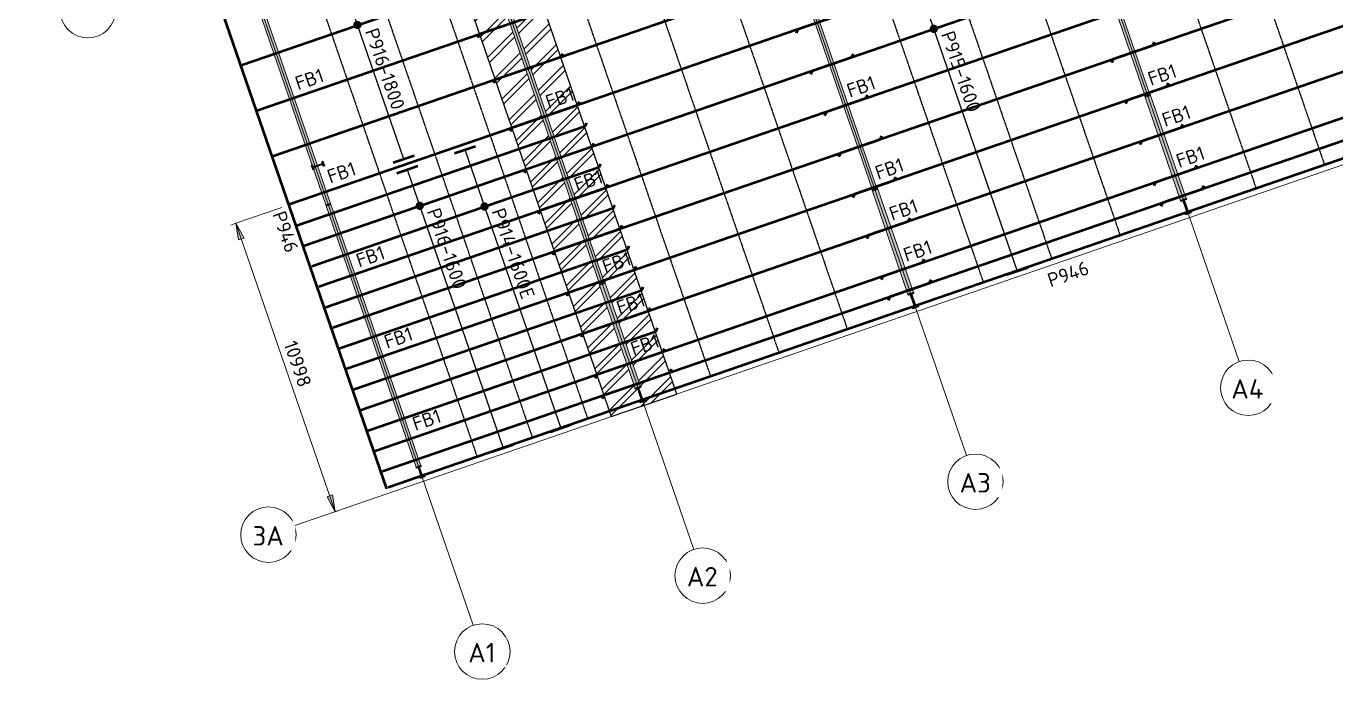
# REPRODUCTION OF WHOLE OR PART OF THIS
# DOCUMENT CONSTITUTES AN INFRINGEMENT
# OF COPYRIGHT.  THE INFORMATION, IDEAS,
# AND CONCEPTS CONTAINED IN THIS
# Model space of a CAD drawing. Header units: millimetres. Extents: x 632 to 155077, y -2790 to 4035359.
# Drawn here: x 28414 to 75624, y 3950484 to 3974301 of the extents above; entities that cross this region are included whole.
import ezdxf

# ---------------------------------------------------------------- set-up
doc = ezdxf.new("R2010")
doc.units = ezdxf.units.MM
for name, pattern in [('Dash', [7, 5, -2]), ('Hidden', [4, 3, -1]), ('Hidden Half', [3, 2, -1])]:
    doc.linetypes.add(name, pattern=pattern)
for name, color, linetype, lineweight in [('A-010-D_DIM', 211, 'Continuous', 13), ('A-010-D_DIM-200', 211, 'Continuous', 13), ('A-010-M_LINE', 90, 'Continuous', 13), ('S-280-A_STRUCT_FRAME', 2, 'Continuous', 18), ('S-280-M_COLUMN', 52, 'Continuous', 13), ('S-280-M_STRUCT_FRAME', 12, 'Continuous', 13), ('S-280-MH_COLUMN', 52, 'Hidden Half', 13), ('Z-000-T_TEXT', 131, 'Continuous', 25), ('Z-030-M_GRID', 191, 'Continuous', 13), ('Z-033_T_GRIDREF', 31, 'Continuous', 13), ('Z-060-M_DETAIL', 92, 'Continuous', 25)]:
    doc.layers.add(name, color=color, linetype=linetype, lineweight=lineweight)
doc.styles.add('ISOCPEUR_1', font='isocpeur.ttf', dxfattribs={"height": 700})
doc.styles.add('ISOCPEUR_2', font='isocpeur.ttf', dxfattribs={"height": 500})
doc.styles.add('ISOCPEUR_3', font='isocpeur.ttf', dxfattribs={"height": 2.5})
doc.dimstyles.new('2_5___Arrow___Transparent', dxfattribs={"dimscale": 304.8, "dimtxt": 497.990588, "dimasz": 1.968504, "dimexe": 0.656168, "dimexo": 1.049869, "dimgap": 0.164042, "dimtad": 1, "dimdec": 0, "dimzin": 0, "dimdsep": 46, "dimtxsty": 'ISOCPEUR_2', "dimsah": 1, "dimcen": 0.09, "dimadec": 0, "dimazin": 0, "dimtfac": 1, "dimtdec": 4, "dimtix": 1, "dimtmove": 0, "dimatfit": 3, "dimfxl": 1, "dimtvp": 1, "dimtolj": 1, "dimtzin": 0, "dimlwd": 18, "dimlwe": 18, "dimarcsym": 2})

# ---------------------------------------------------------------- blocks, each defined once
blk = doc.blocks.new('NRP_Framing-Steel-Purlin C - P946 - EC250-24-4110020-S6_011 - UPPER PURLIN PLAN - PART 1')
at = {"layer": 'S-280-M_STRUCT_FRAME', "color": 1, "lineweight": 50}
blk.add_line((-2398089, 3974286), (-2446341, 3957672), dxfattribs=at)
blk.add_line((-2398089, 3974286), (-2446341, 3957672), dxfattribs=at)
blk = doc.blocks.new('NRP_Framing-Steel-Purlin C - P946 - EC250-24-4110021-S6_011 - UPPER PURLIN PLAN - PART 1')
at = {"layer": 'S-280-M_STRUCT_FRAME', "color": 1, "lineweight": 50}
blk.add_line((-2446394, 3957623), (-2452848, 3976365), dxfattribs=at)
blk.add_line((-2446394, 3957623), (-2452848, 3976365), dxfattribs=at)
blk = doc.blocks.new('NRP_Framing-Steel-Purlin Z - P916 - EZ250-24-4037895-S6_011 - UPPER PURLIN PLAN - PART 1')
at = {"layer": 'S-280-M_STRUCT_FRAME', "color": 1, "lineweight": 50}
for p, q in [((-2439518, 3971445), (-2449870, 3967881)), ((-2439456, 3971572), (-2439518, 3971445))]:
    blk.add_line(p, q, dxfattribs=at)
blk = doc.blocks.new('NRP_Framing-Steel-Purlin Z - P915 - EZ250-19-4037905-S6_011 - UPPER PURLIN PLAN - PART 1')
at = {"layer": 'S-280-M_STRUCT_FRAME', "color": 3, "lineweight": 50}
for p, q in [((-2430157, 3974668), (-2441882, 3970631)), ((-2430095, 3974795), (-2430157, 3974668)), ((-2441882, 3970631), (-2441944, 3970504))]:
    blk.add_line(p, q, dxfattribs=at)
blk = doc.blocks.new('NRP_Framing-Steel-Purlin Z - P915 - EZ250-19-4035966-S6_011 - UPPER PURLIN PLAN - PART 1')
at = {"layer": 'S-280-M_STRUCT_FRAME', "color": 3, "lineweight": 50}
for p, q in [((-2420324, 3978054), (-2431576, 3974180)), ((-2420262, 3978181), (-2420324, 3978054)), ((-2431576, 3974180), (-2431638, 3974053))]:
    blk.add_line(p, q, dxfattribs=at)
blk = doc.blocks.new('NRP_Framing-Steel-Purlin Z - P916 - EZ250-24-V1-S6_011 - UPPER PURLIN PLAN - PART 1')
at = {"layer": 'S-280-M_STRUCT_FRAME', "color": 1, "lineweight": 50}
for p, q in [((-2439002, 3969946), (-2445059, 3967860)), ((-2438940, 3970073), (-2439002, 3969946)), ((-2445339, 3967764), (-2449354, 3966382))]:
    blk.add_line(p, q, dxfattribs=at)
blk = doc.blocks.new('NRP_Framing-Steel-Purlin Z - P915 - EZ250-19-V2-S6_011 - UPPER PURLIN PLAN - PART 1')
at = {"layer": 'S-280-M_STRUCT_FRAME', "color": 3, "lineweight": 50}
for p, q in [((-2419808, 3976555), (-2426526, 3974242)), ((-2419746, 3976682), (-2419808, 3976555)), ((-2426807, 3974145), (-2431059, 3972681)), ((-2431059, 3972681), (-2431121, 3972554))]:
    blk.add_line(p, q, dxfattribs=at)
blk = doc.blocks.new('NRP_Framing-Steel-Purlin Z - P916 - EZ250-24-V7-S6_011 - UPPER PURLIN PLAN - PART 1')
at = {"layer": 'S-280-M_STRUCT_FRAME', "color": 1, "lineweight": 50}
for p, q in [((-2441184, 3976591), (-2441247, 3976465)), ((-2441247, 3976465), (-2447303, 3974379)), ((-2447584, 3974283), (-2451598, 3972900))]:
    blk.add_line(p, q, dxfattribs=at)
blk = doc.blocks.new('NRP_Framing-Steel-Purlin Z - P914 - EZ250-15-4038738-S6_011 - UPPER PURLIN PLAN - PART 1')
at = {"layer": 'S-280-M_STRUCT_FRAME', "color": 150, "lineweight": 50}
for p, q in [((-2432543, 3983133), (-2444740, 3978933)), ((-2432481, 3983260), (-2432543, 3983133)), ((-2444740, 3978933), (-2444802, 3978807))]:
    blk.add_line(p, q, dxfattribs=at)
blk = doc.blocks.new('NRP_Framing-Steel-Purlin Z - P914 - EZ250-15-4048277-S6_011 - UPPER PURLIN PLAN - PART 1')
at = {"layer": 'S-280-M_STRUCT_FRAME', "color": 150, "lineweight": 50}
for p, q in [((-2439256, 3970683), (-2449607, 3967119)), ((-2439194, 3970810), (-2439256, 3970683))]:
    blk.add_line(p, q, dxfattribs=at)
blk = doc.blocks.new('NRP_Framing-Steel-Purlin Z - P914 - EZ250-15-V15-S6_011 - UPPER PURLIN PLAN - PART 1')
at = {"layer": 'S-280-M_STRUCT_FRAME', "color": 150, "lineweight": 50}
for p, q in [((-2438746, 3969203), (-2442723, 3967834)), ((-2438684, 3969330), (-2438746, 3969203)), ((-2443003, 3967737), (-2449098, 3965639))]:
    blk.add_line(p, q, dxfattribs=at)
blk = doc.blocks.new('NRP_Bridging Plan _v2_ - 3 Rows-4053220-S6_011 - UPPER PURLIN PLAN - PART 1')
at = {"layer": 'Z-060-M_DETAIL', "linetype": 'Hidden'}
for p, q in [((1779, 9702), (1779, -9891)), ((3887, 9702), (3887, -9891)), ((5995, 9702), (5995, -9891))]:
    blk.add_line(p, q, dxfattribs=at)
blk = doc.blocks.new('NRP_Bridging Plan _v2_ - 3 Rows-4053415-S6_011 - UPPER PURLIN PLAN - PART 1')
at = {"layer": 'Z-060-M_DETAIL', "linetype": 'Hidden'}
for p, q in [((2277, 9702), (2277, -9891)), ((4885, 9702), (4885, -9891)), ((7492, 9702), (7492, -9891))]:
    blk.add_line(p, q, dxfattribs=at)
blk = doc.blocks.new('NRP_Extent _v2_ - 1-200-4056952-S6_011 - UPPER PURLIN PLAN - PART 1')
at = {"layer": 'Z-060-M_DETAIL'}
blk.add_hatch(color=256, dxfattribs=at).paths.add_polyline_path([(-145, 39), (-150, 0), (-145, -39), (-130, -75), (-106, -106), (-75, -130), (-39, -145), (0, -150), (39, -145), (75, -130), (106, -106), (130, -75), (145, -39), (150, 0), (145, 39), (130, 75), (106, 106), (75, 130), (39, 145), (0, 150), (-39, 145), (-75, 130), (-106, 106), (-130, 75)])
at = {"layer": 'Z-060-M_DETAIL', "lineweight": 50}
for p, q in [((-9235, 400), (-9235, -400)), ((1385, 400), (1385, -400))]:
    blk.add_line(p, q, dxfattribs=at)
at = {"layer": 'Z-060-M_DETAIL'}
blk.add_line((1385, 0), (-9235, 0), dxfattribs=at)
blk = doc.blocks.new('NRP_Extent _v2_ - 1-200-4057237-S6_011 - UPPER PURLIN PLAN - PART 1')
at = {"layer": 'Z-060-M_DETAIL'}
blk.add_hatch(color=256, dxfattribs=at).paths.add_polyline_path([(-145, 39), (-150, 0), (-145, -39), (-130, -75), (-106, -106), (-75, -130), (-39, -145), (0, -150), (39, -145), (75, -130), (106, -106), (130, -75), (145, -39), (150, 0), (145, 39), (130, 75), (106, 106), (75, 130), (39, 145), (0, 150), (-39, 145), (-75, 130), (-106, 106), (-130, 75)])
at = {"layer": 'Z-060-M_DETAIL', "lineweight": 50}
for p, q in [((-5109, 400), (-5109, -400)), ((3272, 400), (3272, -400))]:
    blk.add_line(p, q, dxfattribs=at)
at = {"layer": 'Z-060-M_DETAIL'}
blk.add_line((3272, 0), (-5109, 0), dxfattribs=at)
blk = doc.blocks.new('NRP_Extent _v2_ - 1-200-4057402-S6_011 - UPPER PURLIN PLAN - PART 1')
at = {"layer": 'Z-060-M_DETAIL'}
blk.add_hatch(color=256, dxfattribs=at).paths.add_polyline_path([(-145, 39), (-150, 0), (-145, -39), (-130, -75), (-106, -106), (-75, -130), (-39, -145), (0, -150), (39, -145), (75, -130), (106, -106), (130, -75), (145, -39), (150, 0), (145, 39), (130, 75), (106, 106), (75, 130), (39, 145), (0, 150), (-39, 145), (-75, 130), (-106, 106), (-130, 75)])
at = {"layer": 'Z-060-M_DETAIL', "lineweight": 50}
for p, q in [((-8449, 400), (-8449, -400)), ((2171, 400), (2171, -400))]:
    blk.add_line(p, q, dxfattribs=at)
at = {"layer": 'Z-060-M_DETAIL'}
blk.add_line((2171, 0), (-8449, 0), dxfattribs=at)
blk = doc.blocks.new('Grid - NRP_Grid-Head-320187-S6_011 - UPPER PURLIN PLAN - PART 1')
at = {"layer": 'Z-033_T_GRIDREF'}
blk.add_circle((0, 0), 5, dxfattribs=at)
blk = doc.blocks.new('DIMBLOCK1-S6_011 - UPPER PURLIN PLAN - PART 1')
at = {"layer": 'A-010-D_DIM-200', "lineweight": 18}
for points in [[(35975, 3967197), (36070, 3966595), (36270, 3966664)], [(39555, 3956798), (39460, 3957400), (39260, 3957331)]]:
    blk.add_hatch(color=256, dxfattribs=at).paths.add_polyline_path(points)
for p, q in [((35975, 3967197), (37634, 3967768)), ((35975, 3967197), (35786, 3967132)), ((39555, 3956798), (35975, 3967197)), ((35975, 3967197), (36070, 3966595)), ((36270, 3966664), (35975, 3967197)), ((36070, 3966595), (36270, 3966664)), ((39460, 3957400), (39260, 3957331)), ((39260, 3957331), (39555, 3956798)), ((39555, 3956798), (39460, 3957400)), ((39555, 3956798), (39457, 3956764)), ((39555, 3956798), (39745, 3956863))]:
    blk.add_line(p, q, dxfattribs=at)
at = {"layer": 'A-010-D_DIM-200', "color": 0, "lineweight": 18, "insert": (38159, 3963014), "char_height": 500, "width": 1999.62, "attachment_point": 1, "rotation": 289.0004, "line_spacing_factor": 1.149209, "style": 'ISOCPEUR_2'}
blk.add_mtext('10998', dxfattribs=at)
blk = doc.blocks.new('NRP_Fly Brace BN - FB1-4028766-S6_011 - UPPER PURLIN PLAN - PART 1')
at = {"layer": 'Z-000-T_TEXT'}
blk.add_line((0, 0), (5, 0), dxfattribs=at)
at = {"layer": 'Z-000-T_TEXT', "lineweight": 13, "insert": (1.11, 3.49), "char_height": 2.5, "width": 6.0928, "attachment_point": 1, "style": 'ISOCPEUR_3'}
blk.add_mtext('FB1', dxfattribs=at)

msp = doc.modelspace()

# ---------------------------------------------------------------- hatches: boundary and pattern name
at = {"layer": 'S-280-M_COLUMN'}
h = msp.add_hatch(color=256, dxfattribs=at)
h.paths.add_polyline_path([(38772, 3969125.5), (38781.8, 3969128.8), (38723.9, 3969297.1), (38714.1, 3969293.8)])
h.paths.add_polyline_path([(39142.4, 3969253), (39152.7, 3969256.5), (39094.8, 3969424.8), (39084.5, 3969421.3), (39108.9, 3969345.6), (39106.3, 3969340.3), (39101.4, 3969337), (38913.3, 3969272.2), (38915.7, 3969265.1), (39109.8, 3969330.3), (39115.1, 3969327.7), (39118.4, 3969322.8)])
for points in [[(70206, 3967510.6), (70403.6, 3967578.6), (70399.3, 3967591.1), (70311, 3967562.7), (70304.5, 3967565.9), (70300.4, 3967571.9), (70145.7, 3968027.1), (70148.9, 3968033.6), (70154.9, 3968037.7), (70235.9, 3968065.6), (70231.6, 3968078), (70034, 3968010), (70038.3, 3967997.5), (70126.5, 3968025.9), (70134.9, 3968020), (70137.1, 3968016.7), (70291.9, 3967561.5), (70288.7, 3967555), (70282.7, 3967551), (70201.7, 3967523.1)], [(60372.6, 3964124.6), (60570.2, 3964192.6), (60565.9, 3964205.1), (60477.6, 3964176.7), (60471.1, 3964179.9), (60467.1, 3964185.9), (60312.3, 3964641.1), (60315.5, 3964647.6), (60321.5, 3964651.7), (60402.5, 3964679.6), (60398.2, 3964692.1), (60200.6, 3964624), (60204.9, 3964611.5), (60293.2, 3964639.9), (60301.5, 3964634), (60303.7, 3964630.8), (60458.5, 3964175.5), (60455.3, 3964169), (60449.3, 3964165), (60368.3, 3964137.1)], [(50539.2, 3960738.6), (50736.8, 3960806.7), (50732.5, 3960819.1), (50644.3, 3960790.7), (50637.8, 3960793.9), (50633.7, 3960799.9), (50478.9, 3961255.1), (50482.1, 3961261.6), (50488.1, 3961265.7), (50569.2, 3961293.6), (50564.9, 3961306.1), (50367.2, 3961238), (50371.5, 3961225.6), (50459.8, 3961254), (50468.2, 3961248), (50470.4, 3961244.8), (50625.1, 3960789.6), (50622, 3960783.1), (50615.9, 3960779), (50534.9, 3960751.1)], [(42607.6, 3958007.5), (42775.9, 3958065.4), (42772.3, 3958075.7), (42696.7, 3958051.3), (42691.4, 3958053.9), (42688.1, 3958058.8), (42571.1, 3958403.2), (42573.7, 3958408.5), (42578.6, 3958411.8), (42648.4, 3958435.8), (42644.8, 3958446.1), (42476.5, 3958388.1), (42480.1, 3958377.8), (42555.7, 3958402.3), (42561, 3958399.7), (42564.3, 3958394.8), (42681.3, 3958050.4), (42678.7, 3958045.1), (42673.8, 3958041.8), (42604, 3958017.8)]]:
    msp.add_hatch(color=256, dxfattribs=at).paths.add_polyline_path(points)
at = {"layer": 'S-280-M_STRUCT_FRAME'}
for points in [[(68767.9, 3971745.4), (68929.5, 3971801), (65220.4, 3982572.8), (65058.7, 3982517.2), (68362.5, 3972922.7)], [(58934.5, 3968359.4), (59096.2, 3968415.1), (55387.1, 3979186.8), (55225.4, 3979131.2), (57363.2, 3972922.7)], [(39232.2, 3967820.7), (39393.9, 3967876.4), (36309.9, 3976832.8), (36148.2, 3976777.1), (37475.4, 3972922.7)], [(49097.8, 3964972.3), (49266.1, 3965030.2), (45557, 3975802), (45388.7, 3975744.1), (47246, 3970350.1)], [(68749.7, 3971739.8), (68767.7, 3971746), (68753.4, 3971787.3), (68735.5, 3971781.1), (68747.8, 3971745.4)], [(68750.1, 3971738.7), (70030.5, 3968020), (70228.2, 3968088), (68947.7, 3971806.7)], [(68929.3, 3971801.6), (68947.3, 3971807.8), (68933.1, 3971849.2), (68915.1, 3971843), (68927.6, 3971806.7)], [(68947.7, 3971806.7), (68947.3, 3971807.8), (68929.5, 3971800.7)], [(58916.3, 3968353.8), (58934.3, 3968360), (58920, 3968401.3), (58902.1, 3968395.1), (58914.4, 3968359.4)], [(58916.7, 3968352.7), (60197.2, 3964634), (60394.8, 3964702.1), (59114.3, 3968420.7)], [(59096, 3968415.6), (59113.9, 3968421.8), (59099.7, 3968463.2), (59081.7, 3968457), (59094.2, 3968420.7)], [(59114.3, 3968420.7), (59113.9, 3968421.8), (59096.2, 3968414.7)], [(42476, 3958400.3), (42637.7, 3958456), (39394, 3967876.1), (39232.3, 3967820.4), (41157.1, 3962230.7)], [(49083, 3964967.8), (49097.6, 3964972.9), (49083.3, 3965014.2), (49068.7, 3965009.2), (49081.4, 3964972.3)], [(50363.8, 3961248), (50561.4, 3961316.1), (49280.9, 3965034.8), (49083.3, 3964966.7), (50025.4, 3962230.7)], [(49265.9, 3965030.8), (49280.6, 3965035.9), (49266.1, 3965077.1), (49251.7, 3965072.2), (49264.5, 3965034.8)], [(49280.9, 3965034.8), (49280.6, 3965035.9), (49266.1, 3965029.9)]]:
    msp.add_hatch(color=9, dxfattribs=at).paths.add_polyline_path(points)
at = {"layer": 'Z-060-M_DETAIL', "lineweight": 18}
h = msp.add_hatch(dxfattribs=at)
h.set_pattern_fill('FP_4', color=8, style=0, pattern_type=2)
h.set_pattern_definition([(45, (2487803, 0), (-502.89434, 502.89434), []), (45, (2487803, 762), (-502.89434, 502.89434), [])])
h.paths.add_polyline_path([(49505, 3960223.8), (51868.8, 3961037.8), (38806.9, 3998971.3), (36443.1, 3998157.3), (49152.3, 3961248)])
h.paths.add_polyline_path([(50363.8, 3961248), (49068.7, 3965010.4), (49083, 3965015.3), (45386.4, 3975744.1), (45364.8, 3975736.6), (42770.3, 3983271.4), (42793.9, 3983279.9), (39169.3, 3993806.1), (39154.3, 3993802.2), (37789.4, 3997765.8), (37987, 3997833.9), (39351.9, 3993869), (39337.6, 3993864.1), (42963.3, 3983337.8), (42985.9, 3983345.6), (45580.4, 3975810.9), (45557, 3975802), (49251.3, 3965073.2), (49266.3, 3965077.2), (50561.4, 3961316.1), (50443.5, 3961275.5)])

# ---------------------------------------------------------------- linework, layer by layer
at = {"layer": 'A-010-M_LINE', "lineweight": 25}
for p, q in [((51868.8, 3961037.8), (38806.9, 3998971.3)), ((36443.1, 3998157.3), (49505, 3960223.8)), ((49505, 3960223.8), (51868.8, 3961037.8))]:
    msp.add_line(p, q, dxfattribs=at)
at = {"layer": 'S-280-M_COLUMN', "lineweight": 35}
for p, q in [((39084.5, 3969421.3), (39094.8, 3969424.8)), ((39108.5, 3969351.5), (39084.5, 3969421.3)), ((39094.8, 3969424.8), (39152.7, 3969256.5)), ((38714.1, 3969293.8), (38723.9, 3969297.1)), ((38772, 3969125.5), (38714.1, 3969293.8)), ((38781.8, 3969128.8), (38772, 3969125.5)), ((38913.3, 3969272.2), (39101.4, 3969337)), ((39103.9, 3969329.8), (38915.7, 3969265.1)), ((39142.4, 3969253), (39118.4, 3969322.8)), ((39152.7, 3969256.5), (39142.4, 3969253)), ((70034, 3968010), (70231.6, 3968078)), ((70038.3, 3967997.5), (70034, 3968010)), ((70119.3, 3968025.4), (70038.3, 3967997.5)), ((70291.4, 3967568.8), (70137.1, 3968016.7)), ((70146.2, 3968019.9), (70300.4, 3967571.9)), ((70235.9, 3968065.6), (70154.9, 3968037.7)), ((70231.6, 3968078), (70235.9, 3968065.6)), ((70201.7, 3967523.1), (70282.7, 3967551)), ((70403.6, 3967578.6), (70206, 3967510.6)), ((70318.2, 3967563.2), (70399.3, 3967591.1)), ((70399.3, 3967591.1), (70403.6, 3967578.6)), ((70206, 3967510.6), (70201.7, 3967523.1)), ((60200.6, 3964624), (60398.2, 3964692.1)), ((60398.2, 3964692.1), (60402.5, 3964679.6)), ((60204.9, 3964611.5), (60200.6, 3964624)), ((60285.9, 3964639.4), (60204.9, 3964611.5)), ((60458, 3964182.8), (60303.7, 3964630.8)), ((60312.8, 3964633.9), (60467.1, 3964185.9)), ((60402.5, 3964679.6), (60321.5, 3964651.7)), ((60368.3, 3964137.1), (60449.3, 3964165)), ((60372.6, 3964124.6), (60368.3, 3964137.1)), ((60570.2, 3964192.6), (60372.6, 3964124.6)), ((60484.9, 3964177.2), (60565.9, 3964205.1)), ((60565.9, 3964205.1), (60570.2, 3964192.6)), ((50367.2, 3961238), (50564.9, 3961306.1)), ((50371.5, 3961225.6), (50367.2, 3961238)), ((50452.6, 3961253.5), (50371.5, 3961225.6)), ((50624.6, 3960796.8), (50470.4, 3961244.8)), ((50479.4, 3961247.9), (50633.7, 3960799.9)), ((50569.2, 3961293.6), (50488.1, 3961265.7)), ((50564.9, 3961306.1), (50569.2, 3961293.6)), ((50534.9, 3960751.1), (50615.9, 3960779)), ((50539.2, 3960738.6), (50534.9, 3960751.1)), ((50736.8, 3960806.7), (50539.2, 3960738.6)), ((50651.5, 3960791.2), (50732.5, 3960819.1)), ((50732.5, 3960819.1), (50736.8, 3960806.7)), ((42476.5, 3958388.1), (42644.8, 3958446.1)), ((42480.1, 3958377.8), (42476.5, 3958388.1)), ((42549.8, 3958401.9), (42480.1, 3958377.8)), ((42680.9, 3958056.3), (42564.3, 3958394.8)), ((42571.5, 3958397.3), (42688.1, 3958058.8)), ((42648.4, 3958435.8), (42578.6, 3958411.8)), ((42644.8, 3958446.1), (42648.4, 3958435.8)), ((42604, 3958017.8), (42673.8, 3958041.8)), ((42607.6, 3958007.5), (42604, 3958017.8)), ((42775.9, 3958065.4), (42607.6, 3958007.5)), ((42702.6, 3958051.7), (42772.3, 3958075.7)), ((42772.3, 3958075.7), (42775.9, 3958065.4))]:
    msp.add_line(p, q, dxfattribs=at)
for centre, radius, start, end in [((39097.7, 3969347.8), 11.4, 289.00041, 19.00041), ((39107.6, 3969319.1), 11.4, 19.00041, 109.00041), ((70123.9, 3968012.2), 14, 19.00041, 109.00041), ((70159.4, 3968024.4), 14, 109.00041, 199.00041), ((70278.1, 3967564.2), 14, 289.00041, 19.00041), ((70313.7, 3967576.4), 14, 199.00041, 289.00041), ((60290.5, 3964626.2), 14, 19.00041, 109.00041), ((60326.1, 3964638.4), 14, 109.00041, 199.00041), ((60444.8, 3964178.2), 14, 289.00041, 19.00041), ((60480.3, 3964190.5), 14, 199.00041, 289.00041), ((50457.1, 3961240.2), 14, 19.00041, 109.00041), ((50492.7, 3961252.5), 14, 109.00041, 199.00041), ((50611.4, 3960792.2), 14, 289.00041, 19.00041), ((50646.9, 3960804.5), 14, 199.00041, 289.00041), ((42553.5, 3958391.1), 11.4, 19.00041, 109.00041), ((42582.3, 3958401), 11.4, 109.00041, 199.00041), ((42670.1, 3958052.6), 11.4, 289.00041, 19.00041), ((42698.8, 3958062.5), 11.4, 199.00041, 289.00041)]:
    msp.add_arc(centre, radius, start, end, dxfattribs=at)
at = {"layer": 'S-280-M_STRUCT_FRAME', "color": 55}
for p, q in [((68767.9, 3971745.4), (65058.7, 3982517.2)), ((68929.5, 3971801), (65220.4, 3982572.8)), ((58934.5, 3968359.4), (55225.4, 3979131.2)), ((59096.2, 3968415.1), (55387.1, 3979186.8)), ((39232.2, 3967820.7), (36148.2, 3976777.1)), ((39393.9, 3967876.4), (36309.9, 3976832.8)), ((49097.8, 3964972.3), (45388.7, 3975744.1)), ((49266.1, 3965030.2), (45557, 3975802)), ((68753, 3971788.4), (68735.1, 3971782.2)), ((68735.1, 3971782.2), (68735.5, 3971781.1)), ((68735.5, 3971781.1), (68753.4, 3971787.3)), ((68735.5, 3971781.1), (68749.7, 3971739.8)), ((68750.1, 3971738.7), (68947.7, 3971806.7)), ((68929.5, 3971801), (68767.9, 3971745.4)), ((68932.7, 3971850.3), (68914.7, 3971844.1)), ((68915.1, 3971843), (68933.1, 3971849.2)), ((68947.3, 3971807.8), (68929.3, 3971801.6)), ((68933.1, 3971849.2), (68932.7, 3971850.3)), ((68947.3, 3971807.8), (68933.1, 3971849.2)), ((68947.7, 3971806.7), (68947.3, 3971807.8)), ((70228.2, 3968088), (68947.7, 3971806.7)), ((68767.7, 3971746), (68749.7, 3971739.8)), ((68749.7, 3971739.8), (68750.1, 3971738.7)), ((70030.5, 3968020), (68750.1, 3971738.7)), ((58919.7, 3968402.4), (58901.7, 3968396.2)), ((58901.7, 3968396.2), (58902.1, 3968395.1)), ((58902.1, 3968395.1), (58920, 3968401.3)), ((58902.1, 3968395.1), (58916.3, 3968353.8)), ((58934.3, 3968360), (58916.3, 3968353.8)), ((58916.3, 3968353.8), (58916.7, 3968352.7)), ((58916.7, 3968352.7), (59114.3, 3968420.7)), ((60197.2, 3964634), (58916.7, 3968352.7)), ((59096.2, 3968415.1), (58934.5, 3968359.4)), ((59099.3, 3968464.3), (59081.4, 3968458.1)), ((59081.7, 3968457), (59099.7, 3968463.2)), ((59113.9, 3968421.8), (59096, 3968415.6)), ((59099.7, 3968463.2), (59099.3, 3968464.3)), ((59113.9, 3968421.8), (59099.7, 3968463.2)), ((59114.3, 3968420.7), (59113.9, 3968421.8)), ((60394.8, 3964702.1), (59114.3, 3968420.7)), ((70228.2, 3968088), (70030.5, 3968020)), ((39393.9, 3967876.4), (39232.2, 3967820.7)), ((39232.3, 3967820.4), (39394, 3967876.1)), ((42476, 3958400.3), (39232.3, 3967820.4)), ((42637.7, 3958456), (39394, 3967876.1)), ((49083, 3965015.3), (49068.3, 3965010.2)), ((49068.3, 3965010.2), (49068.7, 3965009.2)), ((49068.7, 3965009.2), (49083.4, 3965014.2)), ((49068.7, 3965009.2), (49083, 3964967.8)), ((49097.6, 3964972.9), (49083, 3964967.8)), ((49083, 3964967.8), (49083.3, 3964966.7)), ((49083.3, 3964966.7), (49280.9, 3965034.8)), ((50363.8, 3961248), (49083.3, 3964966.7)), ((49266.1, 3965030.2), (49097.8, 3964972.3)), ((49266, 3965078.3), (49251.3, 3965073.2)), ((49251.7, 3965072.2), (49266.3, 3965077.2)), ((49280.6, 3965035.9), (49265.9, 3965030.8)), ((49266.3, 3965077.2), (49266, 3965078.3)), ((49280.6, 3965035.9), (49266.3, 3965077.2)), ((49280.9, 3965034.8), (49280.6, 3965035.9)), ((50561.4, 3961316.1), (49280.9, 3965034.8)), ((60394.8, 3964702.1), (60197.2, 3964634)), ((50561.4, 3961316.1), (50363.8, 3961248)), ((42637.7, 3958456), (42476, 3958400.3))]:
    msp.add_line(p, q, dxfattribs=at)
at = {"layer": 'S-280-M_STRUCT_FRAME', "color": 55, "linetype": 'Dash'}
for p, q in [((68914.7, 3971844), (68753.1, 3971788.4)), ((68753.5, 3971787.3), (68829.7, 3971813.6)), ((68829.7, 3971813.6), (68844, 3971772.2)), ((68838.8, 3971816.7), (68915.1, 3971843)), ((68853, 3971775.4), (68838.8, 3971816.7)), ((68929.3, 3971801.6), (68853, 3971775.4)), ((68853.1, 3971775.3), (68853, 3971775.3)), ((68844, 3971772.2), (68767.7, 3971746)), ((59081.3, 3968458.1), (58919.7, 3968402.4)), ((58920.1, 3968401.3), (58996.4, 3968427.6)), ((59010.6, 3968386.2), (58934.3, 3968360)), ((58996.4, 3968427.6), (59010.6, 3968386.2)), ((59005.4, 3968430.7), (59081.7, 3968457)), ((59019.7, 3968389.4), (59005.4, 3968430.7)), ((59095.9, 3968415.6), (59019.7, 3968389.4)), ((59019.7, 3968389.3), (59019.7, 3968389.4)), ((39384, 3967905.1), (39222.4, 3967849.4)), ((39222.6, 3967848.6), (39300.2, 3967875.3)), ((39309.6, 3967847.9), (39232.1, 3967821.2)), ((39232.2, 3967820.7), (39232.3, 3967820.4)), ((39300.2, 3967875.3), (39309.6, 3967847.9)), ((39306.7, 3967877.6), (39384.3, 3967904.3)), ((39316.2, 3967850.2), (39306.7, 3967877.6)), ((39393.7, 3967876.9), (39316.2, 3967850.2)), ((39316.2, 3967850.1), (39316.2, 3967850.2)), ((39394, 3967876.1), (39393.9, 3967876.4)), ((49251.2, 3965073.2), (49083, 3965015.3)), ((49083.4, 3965014.2), (49163, 3965041.6)), ((49177.2, 3965000.3), (49097.7, 3964972.9)), ((49163, 3965041.6), (49177.2, 3965000.3)), ((49172.1, 3965044.7), (49251.6, 3965072.1)), ((49186.3, 3965003.4), (49172.1, 3965044.7)), ((49265.9, 3965030.8), (49186.3, 3965003.4)), ((49186.3, 3965003.3), (49186.3, 3965003.4))]:
    msp.add_line(p, q, dxfattribs=at)
at = {"layer": 'S-280-MH_COLUMN', "lineweight": 35}
for p, q in [((38723.9, 3969297.1), (38724.4, 3969297.3)), ((38724.4, 3969297.3), (38748.4, 3969227.5)), ((38758.3, 3969198.8), (38782.4, 3969129)), ((38762.9, 3969220.5), (38913.2, 3969272.2)), ((38915.7, 3969265), (38765.4, 3969213.3)), ((38782.4, 3969129), (38781.9, 3969128.8))]:
    msp.add_line(p, q, dxfattribs=at)
for centre, start, end in [((38759.2, 3969231.3), 199.00041, 289.00041), ((38769.1, 3969202.5), 109.00041, 199.00041)]:
    msp.add_arc(centre, 11.4, start, end, dxfattribs=at)
at = {"layer": 'Z-030-M_GRID'}
for p, q in [((72142.1, 3962208.6), (56026.7, 4009010.1)), ((62308.8, 3958822.6), (46193.3, 4005624.2)), ((52475.4, 3955436.6), (36360, 4002238.2))]:
    msp.add_line(p, q, dxfattribs=at)

# ---------------------------------------------------------------- block references
at = {"layer": 'S-280-M_STRUCT_FRAME', "color": 150, "lineweight": 50}
for name, p in [('NRP_Framing-Steel-Purlin Z - P914 - EZ250-15-4038738-S6_011 - UPPER PURLIN PLAN - PART 1', (2489498.4, -4923.6)), ('NRP_Framing-Steel-Purlin Z - P914 - EZ250-15-4038738-S6_011 - UPPER PURLIN PLAN - PART 1', (2490063.5, -6564.8)), ('NRP_Framing-Steel-Purlin Z - P914 - EZ250-15-4048277-S6_011 - UPPER PURLIN PLAN - PART 1', (2487803, 0)), ('NRP_Framing-Steel-Purlin Z - P914 - EZ250-15-V15-S6_011 - UPPER PURLIN PLAN - PART 1', (2487803, 0)), ('NRP_Framing-Steel-Purlin Z - P914 - EZ250-15-4048277-S6_011 - UPPER PURLIN PLAN - PART 1', (2488822.3, -2960.3)), ('NRP_Framing-Steel-Purlin Z - P914 - EZ250-15-4048277-S6_011 - UPPER PURLIN PLAN - PART 1', (2489332, -4440.4)), ('NRP_Framing-Steel-Purlin Z - P914 - EZ250-15-4048277-S6_011 - UPPER PURLIN PLAN - PART 1', (2489841.6, -5920.5)), ('NRP_Framing-Steel-Purlin Z - P914 - EZ250-15-4048277-S6_011 - UPPER PURLIN PLAN - PART 1', (2490351.3, -7400.7))]:
    msp.add_blockref(name, p, dxfattribs=at)
at = {"layer": 'S-280-M_STRUCT_FRAME', "color": 3, "lineweight": 50}
for name, p in [('NRP_Framing-Steel-Purlin Z - P915 - EZ250-19-4035966-S6_011 - UPPER PURLIN PLAN - PART 1', (2487803, 0)), ('NRP_Framing-Steel-Purlin Z - P915 - EZ250-19-4035966-S6_011 - UPPER PURLIN PLAN - PART 1', (2499171.8, -1073.3)), ('NRP_Framing-Steel-Purlin Z - P915 - EZ250-19-V2-S6_011 - UPPER PURLIN PLAN - PART 1', (2487803, 0)), ('NRP_Framing-Steel-Purlin Z - P915 - EZ250-19-4035966-S6_011 - UPPER PURLIN PLAN - PART 1', (2499681.5, -2553.4)), ('NRP_Framing-Steel-Purlin Z - P915 - EZ250-19-4035966-S6_011 - UPPER PURLIN PLAN - PART 1', (2488828.8, -2979.1)), ('NRP_Framing-Steel-Purlin Z - P915 - EZ250-19-4037905-S6_011 - UPPER PURLIN PLAN - PART 1', (2487803, 0)), ('NRP_Framing-Steel-Purlin Z - P915 - EZ250-19-4035966-S6_011 - UPPER PURLIN PLAN - PART 1', (2500191.2, -4033.5)), ('NRP_Framing-Steel-Purlin Z - P915 - EZ250-19-4035966-S6_011 - UPPER PURLIN PLAN - PART 1', (2489338.5, -4459.2)), ('NRP_Framing-Steel-Purlin Z - P915 - EZ250-19-4037905-S6_011 - UPPER PURLIN PLAN - PART 1', (2488319.1, -1499)), ('NRP_Framing-Steel-Purlin Z - P915 - EZ250-19-4035966-S6_011 - UPPER PURLIN PLAN - PART 1', (2500700.8, -5513.6)), ('NRP_Framing-Steel-Purlin Z - P915 - EZ250-19-4037905-S6_011 - UPPER PURLIN PLAN - PART 1', (2488828.8, -2979.1)), ('NRP_Framing-Steel-Purlin Z - P915 - EZ250-19-4035966-S6_011 - UPPER PURLIN PLAN - PART 1', (2489848.1, -5939.4)), ('NRP_Framing-Steel-Purlin Z - P915 - EZ250-19-4035966-S6_011 - UPPER PURLIN PLAN - PART 1', (2500955.6, -6253.7)), ('NRP_Framing-Steel-Purlin Z - P915 - EZ250-19-4035966-S6_011 - UPPER PURLIN PLAN - PART 1', (2490357.8, -7419.5)), ('NRP_Framing-Steel-Purlin Z - P915 - EZ250-19-4037905-S6_011 - UPPER PURLIN PLAN - PART 1', (2489338.5, -4459.2)), ('NRP_Framing-Steel-Purlin Z - P915 - EZ250-19-4035966-S6_011 - UPPER PURLIN PLAN - PART 1', (2490867.4, -8899.6)), ('NRP_Framing-Steel-Purlin Z - P915 - EZ250-19-4037905-S6_011 - UPPER PURLIN PLAN - PART 1', (2489848.1, -5939.4)), ('NRP_Framing-Steel-Purlin Z - P915 - EZ250-19-4035966-S6_011 - UPPER PURLIN PLAN - PART 1', (2491122.3, -9639.7)), ('NRP_Framing-Steel-Purlin Z - P915 - EZ250-19-4037905-S6_011 - UPPER PURLIN PLAN - PART 1', (2490357.8, -7419.5)), ('NRP_Framing-Steel-Purlin Z - P915 - EZ250-19-4037905-S6_011 - UPPER PURLIN PLAN - PART 1', (2490867.4, -8899.6)), ('NRP_Framing-Steel-Purlin Z - P915 - EZ250-19-4037905-S6_011 - UPPER PURLIN PLAN - PART 1', (2491122.3, -9639.7))]:
    msp.add_blockref(name, p, dxfattribs=at)
at = {"layer": 'S-280-M_STRUCT_FRAME', "color": 1, "lineweight": 50}
for name, p in [('NRP_Framing-Steel-Purlin Z - P916 - EZ250-24-V7-S6_011 - UPPER PURLIN PLAN - PART 1', (2487803, 0)), ('NRP_Framing-Steel-Purlin C - P946 - EC250-24-4110021-S6_011 - UPPER PURLIN PLAN - PART 1', (2487803, 0)), ('NRP_Framing-Steel-Purlin Z - P916 - EZ250-24-4037895-S6_011 - UPPER PURLIN PLAN - PART 1', (2486639.6, 3378.5)), ('NRP_Framing-Steel-Purlin C - P946 - EC250-24-4110020-S6_011 - UPPER PURLIN PLAN - PART 1', (2487803, 0)), ('NRP_Framing-Steel-Purlin Z - P916 - EZ250-24-4037895-S6_011 - UPPER PURLIN PLAN - PART 1', (2487204.8, 1737.3)), ('NRP_Framing-Steel-Purlin Z - P916 - EZ250-24-4037895-S6_011 - UPPER PURLIN PLAN - PART 1', (2487803, 0)), ('NRP_Framing-Steel-Purlin Z - P916 - EZ250-24-V1-S6_011 - UPPER PURLIN PLAN - PART 1', (2487803, 0)), ('NRP_Framing-Steel-Purlin Z - P916 - EZ250-24-4037895-S6_011 - UPPER PURLIN PLAN - PART 1', (2488828.8, -2979.1)), ('NRP_Framing-Steel-Purlin Z - P916 - EZ250-24-4037895-S6_011 - UPPER PURLIN PLAN - PART 1', (2489338.5, -4459.2)), ('NRP_Framing-Steel-Purlin Z - P916 - EZ250-24-4037895-S6_011 - UPPER PURLIN PLAN - PART 1', (2489848.1, -5939.4)), ('NRP_Framing-Steel-Purlin Z - P916 - EZ250-24-4037895-S6_011 - UPPER PURLIN PLAN - PART 1', (2490357.8, -7419.5)), ('NRP_Framing-Steel-Purlin Z - P916 - EZ250-24-4037895-S6_011 - UPPER PURLIN PLAN - PART 1', (2490867.4, -8899.6)), ('NRP_Framing-Steel-Purlin Z - P916 - EZ250-24-4037895-S6_011 - UPPER PURLIN PLAN - PART 1', (2491122.3, -9639.7))]:
    msp.add_blockref(name, p, dxfattribs=at)
at = {"layer": 'Z-000-T_TEXT', "lineweight": 13, "xscale": 200, "yscale": 200, "zscale": 200}
for p, rotation in [((38070.2, 3971720.7), 19.00000309257975), ((68810.9, 3971883.1), 19.00000309257977), ((57958.2, 3971457.4), 19.00000309257977), ((47099, 3971050.5), 19.00000309257977), ((69320.5, 3970403), 19.00000309257977), ((69830.2, 3968922.8), 19.00000309257977), ((58977.5, 3968497.1), 19.00000309257977), ((39227.6, 3968359.6), 19.00000309257975), ((48124.8, 3968071.4), 19.00000309257977), ((59487.1, 3967017), 19.00000309257977), ((59996.8, 3965536.9), 19.00000309257977), ((40269.4, 3965334), 19.00000309257975), ((49144.1, 3965111.1), 19.00000309257977), ((49653.8, 3963631), 19.00000309257977), ((41278.7, 3962402.8), 19.00000309257975), ((50163.4, 3962150.9), 19.00000309257977), ((42298, 3959442.6), 19.00000309257975)]:
    msp.add_blockref('NRP_Fly Brace BN - FB1-4028766-S6_011 - UPPER PURLIN PLAN - PART 1', p, dxfattribs=dict(at, rotation=rotation))
at = {"layer": 'Z-033_T_GRIDREF'}
for p, xscale, yscale, zscale, rotation in [((30636.6, 3974879.3), 199.9999999999998, 199.9999999999998, 199.9999999999998, 289.0004071202154), ((72467.7, 3961263.1), 199.9999999999999, 199.9999999999999, 199.9999999999999, 19.00040712021561), ((62634.3, 3957877.1), 199.9999999999999, 199.9999999999999, 199.9999999999999, 19.0004071202158), ((37148.1, 3955968.9), 199.9999999999999, 199.9999999999999, 199.9999999999999, 109.0004071202156), ((52801, 3954491.1), 199.9999999999999, 199.9999999999999, 199.9999999999999, 19.00040712021541), ((44854.7, 3951754.9), 199.9999999999999, 199.9999999999999, 199.9999999999999, 19.00040712021541)]:
    msp.add_blockref('Grid - NRP_Grid-Head-320187-S6_011 - UPPER PURLIN PLAN - PART 1', p, dxfattribs=dict(at, xscale=xscale, yscale=yscale, zscale=zscale, rotation=rotation))
at = {"layer": 'Z-060-M_DETAIL', "linetype": 'Hidden', "rotation": 19.000407120216}
for name, p in [('NRP_Bridging Plan _v2_ - 3 Rows-4053415-S6_011 - UPPER PURLIN PLAN - PART 1', (67377.5, 3977058.1)), ('NRP_Bridging Plan _v2_ - 3 Rows-4053415-S6_011 - UPPER PURLIN PLAN - PART 1', (57544.2, 3973672.1)), ('NRP_Bridging Plan _v2_ - 3 Rows-4053415-S6_011 - UPPER PURLIN PLAN - PART 1', (47710.8, 3970286.1)), ('NRP_Bridging Plan _v2_ - 3 Rows-4053220-S6_011 - UPPER PURLIN PLAN - PART 1', (39764.5, 3967549.9))]:
    msp.add_blockref(name, p, dxfattribs=at)
at = {"layer": 'Z-060-M_DETAIL', "rotation": 109.0000030925797}
for name, p in [('NRP_Extent _v2_ - 1-200-4057237-S6_011 - UPPER PURLIN PLAN - PART 1', (40355.4, 3974343.4)), ('NRP_Extent _v2_ - 1-200-4056952-S6_011 - UPPER PURLIN PLAN - PART 1', (61132, 3974205.9)), ('NRP_Extent _v2_ - 1-200-4057402-S6_011 - UPPER PURLIN PLAN - PART 1', (44935.9, 3967797.8)), ('NRP_Extent _v2_ - 1-200-4056952-S6_011 - UPPER PURLIN PLAN - PART 1', (42599.9, 3967824.7))]:
    msp.add_blockref(name, p, dxfattribs=at)

# ---------------------------------------------------------------- texts
at = {"layer": 'S-280-A_STRUCT_FRAME', "lineweight": 13, "char_height": 500, "attachment_point": 1, "style": 'ISOCPEUR_2'}
for s, insert, width, rotation in [('P916-1800', (41088.9, 3974284.3), 3687.762, 289), ('P915-1600', (61854.1, 3974180.2), 3687.762, 289), ('P946', (37750.9, 3967688.2), 1827.847, 289.00041), ('P916-1600', (43322, 3967799), 3687.762, 289), ('P914-1600E', (45649.8, 3967795.9), 4168.775, 289), ('P946', (65174.9, 3965357), 1827.847, 19)]:
    msp.add_mtext(s, dxfattribs=dict(at, insert=insert, width=width, rotation=rotation))

# ---------------------------------------------------------------- next in the draw order: texts
at = {"layer": 'Z-033_T_GRIDREF', "char_height": 700, "attachment_point": 1, "style": 'ISOCPEUR_1', "bg_fill": 3, "box_fill_scale": 1.25, "bg_fill_color": 256, "bg_fill_true_color": 13158600, "bg_fill_transparency": 0}
for s, insert, width in [('A4', (71857.6, 3961574.9), 1459.071), ('3A', (36576.7, 3956277.3), 1362.869), ('A2', (52230.9, 3954803), 1362.869), ('A1', (44350.6, 3952066.8), 1202.531)]:
    msp.add_mtext(s, dxfattribs=dict(at, insert=insert, width=width))

# ---------------------------------------------------------------- next in the draw order: linework, layer by layer
at = {"layer": 'Z-030-M_GRID'}
for p, q in [((44529.1, 3952700.4), (28413.7, 3999502)), ((148335.4, 3994254.7), (38093.6, 3956294.5))]:
    msp.add_line(p, q, dxfattribs=at)

# ---------------------------------------------------------------- next in the draw order: dimensions: what is measured, and where the dimension line sits
at = {"layer": 'A-010-D_DIM', "lineweight": 18}
dim = msp.add_linear_dim(base=(35974.7, 3967196.8), p1=(39154.3, 3956659.7), p2=(37936.2, 3967872.2), angle=289.00041, dimstyle='2_5___Arrow___Transparent', override={"dimpost": '<>', "dimfxl": 11278.419313}, dxfattribs=at)
dim.commit()
dim.dimension.update_dxf_attribs({"geometry": 'DIMBLOCK1-S6_011 - UPPER PURLIN PLAN - PART 1', "text_midpoint": (38048.7, 3962095)})

# ---------------------------------------------------------------- next in the draw order: texts
at = {"layer": 'Z-033_T_GRIDREF', "insert": (62064.3, 3958188.9), "char_height": 700, "width": 1362.869, "attachment_point": 1, "style": 'ISOCPEUR_1', "bg_fill": 3, "box_fill_scale": 1.25, "bg_fill_color": 256, "bg_fill_true_color": 13158600, "bg_fill_transparency": 0}
msp.add_mtext('A3', dxfattribs=at)

doc.saveas('drawing.dxf')
